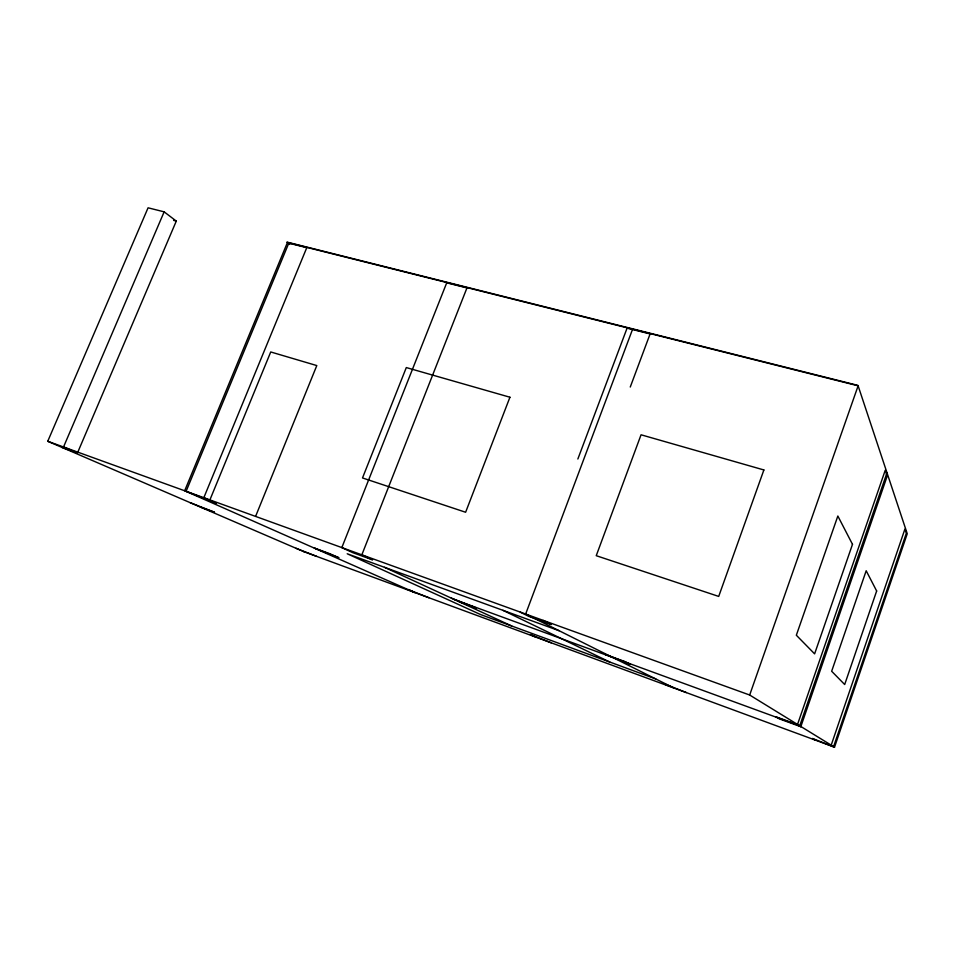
<?xml version="1.0" encoding="UTF-8"?>
<svg xmlns="http://www.w3.org/2000/svg" width="955" height="955" viewBox="0 0 955 955"><rect width="100%" height="100%" fill="white"/><g stroke="black" fill="none" stroke-linecap="round" stroke-linejoin="round"><path stroke-width="1.43" d="M831.137 745.33L904.91 529.082L906.319 533.284L833.536 746.81L812.49 738.466L815.116 740.018M303.797 551.644L834.515 747.192L907.25 533.738L857.984 385.402L286.918 242.069M797.461 724.666L885.237 470.278L887.195 476.115L800.803 726.719L779.316 718.864L775.651 716.692L797.461 724.666L800.803 726.719M886.992 472.749L799.729 725.812L454.222 599.465M834.515 747.192L749.675 695.025L858.127 385.808L287.431 242.51L184.673 490.751L414.577 592.47M630.264 387.026L650.092 333.928L627.077 328.138L577.859 459.009M632.604 329.189L525.656 614.029L674.111 688.101M255.594 516.38L316.797 365.574L270.731 351.965L209.921 499.871M61.8 447.346L77.451 453.004L176.293 221.083L164.141 211.843L148.073 207.808L47.75 441.282L304.168 551.799M164.141 211.843L63.531 446.988L77.451 453.004M173.643 220.402L176.293 221.083M47.75 441.282L749.675 695.025M559.069 630.706L347.214 553.769L480.449 614.495L655.775 678.945M190.152 502.652L214.541 512.25L200.395 507.069M451.345 598.14L476.306 608.013L459.069 601.698M296.002 548.277L316.654 556.371M414.912 592.577L408.048 589.533L428.879 597.723M384.495 567.306L511.701 625.979M535.934 637.164L530.216 634.526L551.19 642.787M502.903 610.305L609.827 662.054M520.272 612.143L528.879 616.429L551.369 624.57L543.085 620.392M669.658 686.43L665.337 684.281L686.394 692.602M287.431 242.51L289.711 244.432M876.654 590.99L844.686 684.532L831.662 671.246L866.185 570.756L876.654 590.99M852.493 544.326L814.615 653.865L796.339 635.23L837.845 516.022L852.493 544.326M763.881 469.956L718.709 596.421L596.242 555.691L641.056 434.788L763.881 469.956M509.934 397.232L465.622 512.25L362.506 477.954L406.305 367.568L509.934 397.232M466.959 287.921L361.826 554.855L372.569 559.845L352.813 552.682L341.818 547.621L446.713 282.835L466.959 287.921M306.77 247.679L203.821 497.71L216.379 503.297L186.106 491.312L288.792 243.155L306.77 247.679M329.952 553.769L314.231 548.015L338.941 557.756L329.952 553.769M624.713 661.517L605.267 654.414L630.384 664.382L624.713 661.517"/></g></svg>
